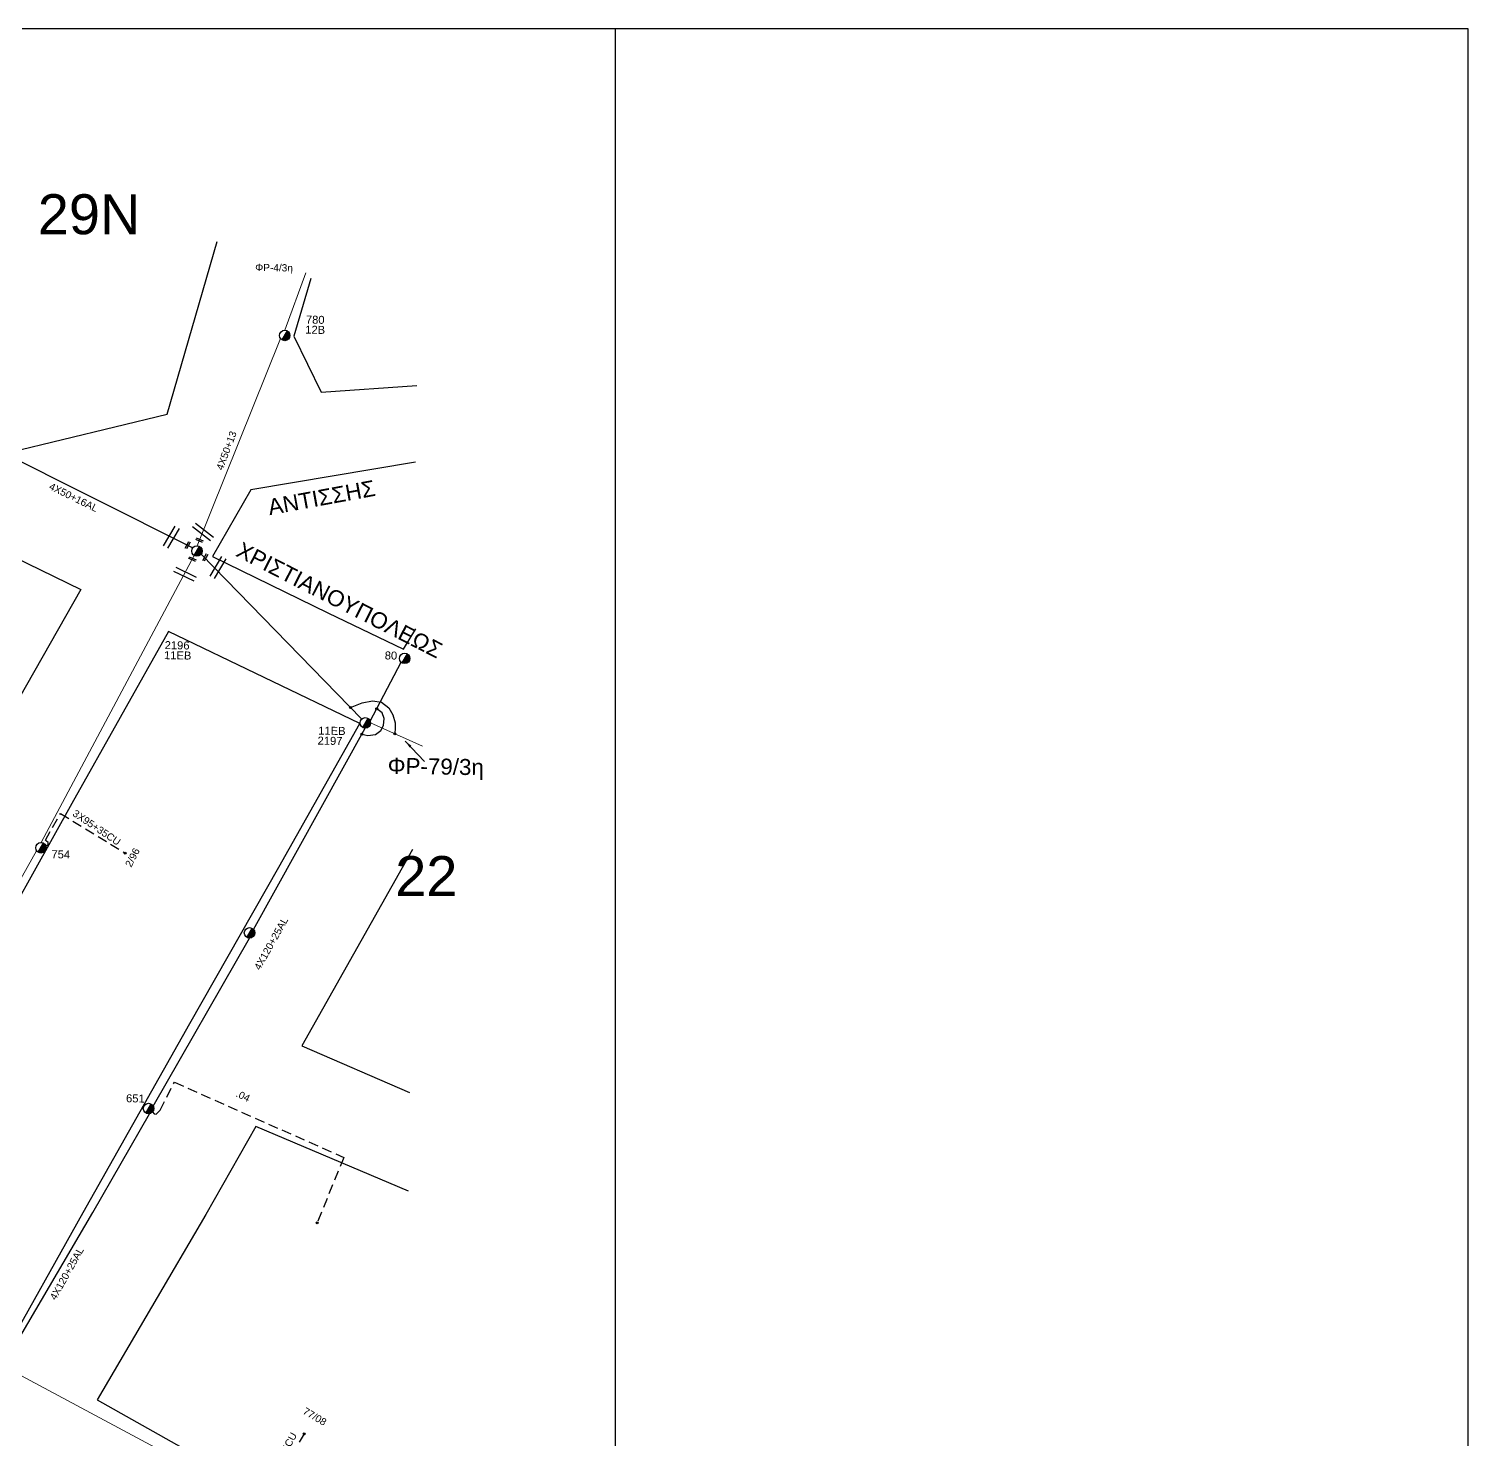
# Model space of a CAD drawing. Header units: millimetres. Extents: x 2875 to 4053, y 1200 to 1741.
# Drawn here: x 3866.3 to 4052.7, y 1558.4 to 1741.1 of the extents above; entities that cross this region are included whole.
import ezdxf

# ---------------------------------------------------------------- set-up
doc = ezdxf.new("R2010")
doc.units = ezdxf.units.MM
doc.linetypes.add('DASHED', pattern=[19.05, 12.7, -6.35])
doc.layers.add('Άγνωστα', color=7, linetype='Continuous', lineweight=5)
for name, color, linetype in [('Γέφυρες Εναέριου Δικτύου', 7, 'Continuous'), ('Γυμνά εναέρια ΧΤ και ΦΟΠ (3Φ)   4x50+16AL', 7, 'Continuous'), ('Επιγραφές - Σχήματα', 7, 'Continuous'), ('Καλώδια ΧΤ   3x95+35 CU', 7, 'DASHED'), ('Μηχανική τομή', 7, 'Continuous'), ('ΠΙΝΑΚΙΔΑ', 7, 'Continuous'), ('Στύλος ΦΜ', 7, 'Continuous'), ('Στύλος ΦΜ @ 1', 7, 'Continuous'), ('Συνδέσεις', 7, 'Continuous'), ('Συνεστραμμένα ΧΤ   4x120+25 AL', 7, 'SYN_LINE'), ('Τομή', 7, 'Continuous'), ('Υπόβαθρο ΔΕΗ', 7, 'Continuous'), ('Υπόγεια Καλώδια Δικτύου ΧΤ   .04', 7, 'DASHED')]:
    doc.layers.add(name, color=color, linetype=linetype)
doc.styles.add('arial', font='ARIAL.TTF')
doc.styles.get("Standard").update_dxf_attribs({"font": 'ARIAL.TTF'})
doc.linetypes.add('SYN_LINE', pattern='A,0.5,-0.0001,["/\\/\\/\\/",Standard,S=0.1,R=0,X=0,Y=-0.05],-0.25', length=0.7501)
doc.dimstyles.new('ISO-25', dxfattribs={"dimtxt": 2.5, "dimasz": 1, "dimexe": 1.25, "dimexo": 0.625, "dimtad": 1, "dimtxsty": 'Standard', "dimcen": 2.5, "dimadec": 0, "dimazin": 0, "dimtfac": 1, "dimtmove": 0, "dimatfit": 3, "dimfxl": 1.25, "dimarcsym": 0})

# ---------------------------------------------------------------- blocks, each defined once
blk = doc.blocks.new('_ΣΥΝΔΕΣΗ')
at = {"layer": 'Συνδέσεις', "linetype": 'SYN_LINE', "ltscale": 40}
blk.add_hatch(color=256, dxfattribs=at).paths.add_polyline_path([(0.5, -0.01, 1), (-0.5, -0.01, 1)])
at = {"layer": 'Συνδέσεις'}
blk.add_circle((0, -0.01), 0.5, dxfattribs=at)
blk = doc.blocks.new('ΥΠΑΡΧΩΝ ΤΣΙΜΕΝΤΕΝΙΟΣ ΣΤΥΛΟΣ')
at = {"layer": 'Στύλος ΦΜ'}
blk.add_hatch(color=256, dxfattribs=at).paths.add_polyline_path([(-1.29, -2.28, 0.574793), (2.62, 0, 0.268822), (1.3, 2.27)])
blk.add_line((-1.29, -2.28), (1.3, 2.27), dxfattribs=at)
blk.add_circle((0, 0), 2.62, dxfattribs=at)
at = {"layer": 'Στύλος ΦΜ', "flags": 4}
for tag, p in [('ΑΡΙΘΜΟΣ', (-4.68, 8.05)), ('ΤΥΠΟΣ', (-4.91, 3.03))]:
    blk.add_attdef(tag, p, '', height=4, dxfattribs=at)
blk = doc.blocks.new('ΤΟΜΗ')
at = {"layer": 'Τομή', "ltscale": 40}
for p, q in [((-5.68, 0), (5.68, 0)), ((5.68, -2.33), (-5.68, -2.33))]:
    blk.add_line(p, q, dxfattribs=at)
blk = doc.blocks.new('ΜΗΧΑΝΙΚΗ ΤΟΜΗ')
at = {"layer": 'Μηχανική τομή', "ltscale": 40}
for p, q in [((-1.89, 0.78), (1.89, 0.78)), ((1.89, 0), (-1.89, 0))]:
    blk.add_line(p, q, dxfattribs=at)

msp = doc.modelspace()

# ---------------------------------------------------------------- linework, layer by layer
at = {"layer": 'Άγνωστα', "color": 30}
for points in [[(3899.431, 1702.074), (3902.128, 1709.51)], [(3898.875, 1700.992), (3888.058, 1674.154)]]:
    msp.add_lwpolyline(points, dxfattribs=at)
at = {"layer": 'Άγνωστα', "color": 27}
for points in [[(3887.702, 1672.892), (3867.863, 1635.72)], [(3867.289, 1634.662), (3853.352, 1609.841)]]:
    msp.add_lwpolyline(points, dxfattribs=at)
at = {"layer": 'Άγνωστα', "color": 2}
for points in [[(3888.581, 1673.059), (3909.38, 1651.706)], [(3910.531, 1651.209), (3917.255, 1648.222)]]:
    msp.add_lwpolyline(points, dxfattribs=at)
at = {"layer": 'Άγνωστα', "color": 85, "ltscale": 0.1}
msp.add_lwpolyline([(3863.481, 1567.65), (3901.874, 1547.054), (3914.852, 1536.719)], dxfattribs=at)
at = {"layer": 'Γέφυρες Εναέριου Δικτύου'}
for points in [[(3907.926, 1653.199), (3909.439, 1653.833), (3910.775, 1654.078), (3911.956, 1653.901), (3912.896, 1653.164), (3913.435, 1652.258), (3913.695, 1651.235), (3913.73, 1650.598), (3913.676, 1649.812)], [(3909.405, 1649.756), (3910.196, 1649.594), (3911.165, 1649.721), (3911.853, 1650.244), (3912.191, 1650.891), (3912.285, 1651.79), (3912.028, 1652.523), (3911.324, 1653.033)]]:
    msp.add_lwpolyline(points, dxfattribs=at)
at = {"layer": 'Γυμνά εναέρια ΧΤ και ΦΟΠ (3Φ)   4x50+16AL', "color": 133}
msp.add_lwpolyline([(3861.941, 1686.701), (3887.511, 1673.892)], dxfattribs=at)
at = {"layer": 'Καλώδια ΧΤ   3x95+35 CU', "color": 27, "ltscale": 0.1}
msp.add_lwpolyline([(3868.537, 1635.312), (3868.767, 1635.458), (3868.776, 1635.739), (3868.547, 1635.897), (3868.423, 1636.021), (3870.371, 1639.486), (3878.761, 1634.345)], dxfattribs=at)
at = {"layer": 'Καλώδια ΧΤ   3x95+35 CU', "color": 85, "ltscale": 0.1}
msp.add_lwpolyline([(3901.931, 1559.126), (3896.75, 1550.476), (3900.374, 1548.349), (3900.971, 1548.929), (3901.551, 1548.964), (3901.696, 1548.606), (3901.714, 1548.569), (3901.681, 1548.335)], dxfattribs=at)
at = {"layer": 'ΠΙΝΑΚΙΔΑ'}
msp.add_lwpolyline([(2883.045, 1200.853), (3942.226, 1200.46), (3942.226, 1741.119), (2883.045, 1741.119)], close=True, dxfattribs=at)
at = {"layer": 'ΠΙΝΑΚΙΔΑ', "ltscale": 10}
msp.add_lwpolyline([(3921.474, 1200.619), (4052.663, 1200.44), (4052.663, 1741.119), (3921.502, 1741.119)], dxfattribs=at)
at = {"layer": 'Συνεστραμμένα ΧΤ   4x120+25 AL', "color": 85, "ltscale": 10}
for points in [[(3910.495, 1651.44), (3914.474, 1659.086)], [(3895.371, 1624.464), (3909.842, 1650.542)], [(3882.393, 1601.561), (3894.85, 1623.339)], [(3863.342, 1568.637), (3874.58, 1587.817), (3881.908, 1600.598)]]:
    msp.add_lwpolyline(points, dxfattribs=at)
at = {"layer": 'Υπόβαθρο ΔΕΗ'}
for points in [[(3856.363, 1713.57), (3851.049, 1695.954), (3863.883, 1686.261), (3884.172, 1691.188), (3890.672, 1713.556)], [(3902.792, 1708.779), (3900.587, 1701.314), (3904.12, 1694.062), (3916.528, 1694.909)], [(3916.365, 1684.974), (3895.013, 1681.419), (3890.046, 1672.757), (3904.996, 1665.46), (3914.775, 1660.786), (3916.399, 1663.392)], [(3835.395, 1665.179), (3850.543, 1669.797), (3862.569, 1673.593), (3873.035, 1668.496), (3861.97, 1649.106), (3847.062, 1622.009), (3828.233, 1588.334), (3819.218, 1593.837), (3802.144, 1603.639), (3810.301, 1618.642), (3819.665, 1635.731), (3835.395, 1665.179)], [(3915.957, 1634.817), (3901.645, 1609.375), (3915.555, 1603.349)]]:
    msp.add_lwpolyline(points, dxfattribs=at)
at = {"layer": 'Υπόβαθρο ΔΕΗ', "ltscale": 0.1}
for points in [[(3873.302, 1587.809), (3887.107, 1612.268), (3898.653, 1632.524), (3909.135, 1651.13), (3884.352, 1663.074), (3871.838, 1640.79), (3859.502, 1618.657), (3850.405, 1602.5), (3842.595, 1588.337), (3839.188, 1582.36), (3862.724, 1568.872), (3873.302, 1587.809)], [(3915.462, 1590.577), (3895.687, 1598.947), (3889.198, 1587.525), (3875.116, 1563.558), (3914.527, 1541.349)]]:
    msp.add_lwpolyline(points, dxfattribs=at)
at = {"layer": 'Υπόγεια Καλώδια Δικτύου ΧΤ   .04', "color": 85, "ltscale": 0.1}
msp.add_lwpolyline([(3882.302, 1600.828), (3882.49, 1600.569), (3882.75, 1600.537), (3883.27, 1601.061), (3885.138, 1604.699), (3907.052, 1594.918), (3903.622, 1586.467)], dxfattribs=at)

# ---------------------------------------------------------------- block references
at = {"layer": 'Καλώδια ΧΤ   3x95+35 CU', "xscale": 0.2590415103700448, "yscale": 0.2590415103700448, "zscale": 0.2590415103700448, "rotation": 359.0199368875902}
msp.add_blockref('_ΣΥΝΔΕΣΗ', (3901.931, 1559.126), dxfattribs=at)
at = {"layer": 'Μηχανική τομή'}
for p, xscale, yscale, zscale, rotation in [((3886.76, 1674.273), 0.2590415103701924, 0.2590415103701924, 0.2590415103701924, 242.1537670186661), ((3888.415, 1674.979), 0.2590415103702456, 0.2590415103702456, 0.2590415103702456, 156.3699767297186), ((3887.497, 1672.52), 0.2590415103702456, 0.2590415103702456, 0.2590415103702456, 156.3699767297186), ((3889.037, 1672.704), 0.2590415103701924, 0.2590415103701924, 0.2590415103701924, 242.1537670186661)]:
    msp.add_blockref('ΜΗΧΑΝΙΚΗ ΤΟΜΗ', p, dxfattribs=dict(at, xscale=xscale, yscale=yscale, zscale=zscale, rotation=rotation))
at = {"layer": 'Στύλος ΦΜ @ 1', "ltscale": 40}
ref = msp.add_blockref('ΥΠΑΡΧΩΝ ΤΣΙΜΕΝΤΕΝΙΟΣ ΣΤΥΛΟΣ', (3899.419, 1701.396), dxfattribs=dict(at, xscale=0.2590415103700448, yscale=0.2590415103700448, zscale=0.2590415103700448, rotation=359.0199368875902))
ref.add_attrib('ΤΥΠΟΣ', '12B', (3902.067, 1701.638), dxfattribs={"layer": 'Στύλος ΦΜ', "height": 1.0362, "rotation": 359.01994, "flags": 4})
ref.add_attrib('ΑΡΙΘΜΟΣ', '780', (3902.15, 1702.939), dxfattribs={"layer": 'Στύλος ΦΜ', "height": 1.0362, "rotation": 359.01994, "flags": 4})
ref = msp.add_blockref('ΥΠΑΡΧΩΝ ΤΣΙΜΕΝΤΕΝΙΟΣ ΣΤΥΛΟΣ', (3888.046, 1673.476), dxfattribs=dict(at, xscale=0.2590415103700448, yscale=0.2590415103700448, zscale=0.2590415103700448, rotation=359.0199368875902))
ref.add_attrib('ΤΥΠΟΣ', '11EB', (3883.78, 1659.477), dxfattribs={"layer": 'Στύλος ΦΜ', "height": 1.0362, "rotation": 359.01994, "flags": 4})
ref.add_attrib('ΑΡΙΘΜΟΣ', '2196', (3883.864, 1660.778), dxfattribs={"layer": 'Στύλος ΦΜ', "height": 1.0362, "rotation": 359.01994, "flags": 4})
ref = msp.add_blockref('ΥΠΑΡΧΩΝ ΤΣΙΜΕΝΤΕΝΙΟΣ ΣΤΥΛΟΣ', (3914.949, 1659.57), dxfattribs=dict(at, xscale=0.2590415103700448, yscale=0.2590415103700448, zscale=0.2590415103700448, rotation=359.0199368875902))
ref.add_attrib('ΤΥΠΟΣ', '80', (3912.361, 1659.439), dxfattribs={"layer": 'Στύλος ΦΜ', "height": 1.0362, "rotation": 359.01994, "flags": 4})
ref = msp.add_blockref('ΥΠΑΡΧΩΝ ΤΣΙΜΕΝΤΕΝΙΟΣ ΣΤΥΛΟΣ', (3909.853, 1651.22), dxfattribs=dict(at, xscale=0.2590415103700448, yscale=0.2590415103700448, zscale=0.2590415103700448, rotation=359.0199368875902))
ref.add_attrib('ΤΥΠΟΣ', '2197', (3903.664, 1648.406), dxfattribs={"layer": 'Στύλος ΦΜ', "height": 1.0362, "rotation": 359.01994, "flags": 4})
ref.add_attrib('ΑΡΙΘΜΟΣ', '11EB', (3903.748, 1649.707), dxfattribs={"layer": 'Στύλος ΦΜ', "height": 1.0362, "rotation": 359.01994, "flags": 4})
ref = msp.add_blockref('ΥΠΑΡΧΩΝ ΤΣΙΜΕΝΤΕΝΙΟΣ ΣΤΥΛΟΣ', (3867.851, 1635.042), dxfattribs=dict(at, xscale=0.2590415103700448, yscale=0.2590415103700448, zscale=0.2590415103700448, rotation=359.0199368875902))
ref.add_attrib('ΤΥΠΟΣ', '754', (3869.204, 1633.693), dxfattribs={"layer": 'Στύλος ΦΜ', "height": 1.0362, "rotation": 359.01994, "flags": 4})
at = {"layer": 'Στύλος ΦΜ @ 1', "ltscale": 40, "xscale": 0.2590415103700448, "yscale": 0.2590415103700448, "zscale": 0.2590415103700448, "rotation": 359.0199368875902}
msp.add_blockref('ΥΠΑΡΧΩΝ ΤΣΙΜΕΝΤΕΝΙΟΣ ΣΤΥΛΟΣ', (3894.862, 1624.016), dxfattribs=at)
at = {"layer": 'Στύλος ΦΜ @ 1', "ltscale": 40}
ref = msp.add_blockref('ΥΠΑΡΧΩΝ ΤΣΙΜΕΝΤΕΝΙΟΣ ΣΤΥΛΟΣ', (3881.784, 1601.264), dxfattribs=dict(at, xscale=0.2590415103700448, yscale=0.2590415103700448, zscale=0.2590415103700448, rotation=359.0199368875902))
ref.add_attrib('ΤΥΠΟΣ', '651', (3878.86, 1602.083), dxfattribs={"layer": 'Στύλος ΦΜ', "height": 1.0362, "rotation": 359.01994, "flags": 4})
at = {"layer": 'Συνδέσεις', "xscale": 0.2590415103700448, "yscale": 0.2590415103700448, "zscale": 0.2590415103700448, "rotation": 359.0199368875902}
for p in [(3907.927, 1653.202), (3911.325, 1653.036), (3909.406, 1649.758), (3913.676, 1649.815), (3878.762, 1634.348), (3903.623, 1586.469)]:
    msp.add_blockref('_ΣΥΝΔΕΣΗ', p, dxfattribs=at)
at = {"layer": 'Τομή'}
for p, xscale, yscale, zscale, rotation in [((3884.482, 1675.427), 0.2590415103699905, 0.2590415103699905, 0.2590415103699905, 58.91053669183056), ((3889.018, 1676.175), 0.2590415103700082, 0.2590415103700082, 0.2590415103700082, 321.901040399179), ((3890.523, 1671.5), 0.2590415103699905, 0.2590415103699905, 0.2590415103699905, 58.91053669183056), ((3886.633, 1670.739), 0.2590415103700094, 0.2590415103700094, 0.2590415103700094, 334.0255478847461)]:
    msp.add_blockref('ΤΟΜΗ', p, dxfattribs=dict(at, xscale=xscale, yscale=yscale, zscale=zscale, rotation=rotation))

# ---------------------------------------------------------------- texts
at = {"layer": 'Άγνωστα', "color": 7, "insert": (3891.87, 1686.486), "char_height": 0.9325, "width": 14.4278, "attachment_point": 5, "rotation": 69.52809}
msp.add_mtext('4X50+13', dxfattribs=at)
at = {"layer": 'Γυμνά εναέρια ΧΤ και ΦΟΠ (3Φ)   4x50+16AL', "color": 7, "insert": (3869.21, 1682.367), "char_height": 0.9325, "width": 87.23055, "attachment_point": 1, "rotation": 333.77682}
msp.add_mtext('4X50+16AL', dxfattribs=at)
at = {"layer": 'Επιγραφές - Σχήματα', "attachment_point": 1}
for s, insert, char_height, width, rotation in [('ΦΡ-4/3η', (3895.603, 1710.689), 0.9325, 8.8687, 359.01994), ('ΑΝΤΙΣΣΗΣ', (3897.084, 1680.154), 2.0723, 15.54428, 10.41141), ('ΧΡΙΣΤΙΑΝΟΥΠΟΛΕΩΣ', (3893.906, 1674.739), 2.07233, 15.54428, 332.90909), ('ΦΡ-79/3η', (3912.773, 1646.716), 2.0723, 8.8687, 359.01994), ('\\pt0.93255;77/08', (3902.149, 1562.606), 0.93255, 3.66915, 329.21973)]:
    msp.add_mtext(s, dxfattribs=dict(at, insert=insert, char_height=char_height, width=width, rotation=rotation))
at = {"layer": 'Επιγραφές - Σχήματα', "ltscale": 40, "insert": (3878.704, 1632.865), "char_height": 0.93255, "width": 48.72343, "attachment_point": 1, "rotation": 62.77456, "style": 'arial'}
msp.add_mtext('{\\fArial|b0|i0|c161|p34;2/96}', dxfattribs=at)
at = {"layer": 'Καλώδια ΧΤ   3x95+35 CU', "color": 7, "char_height": 0.9325, "width": 87.23055, "attachment_point": 1}
for insert, rotation in [((3872.369, 1640.036), 326.02089), ((3896.823, 1553.158), 61.55857)]:
    msp.add_mtext('3X95+35CU', dxfattribs=dict(at, insert=insert, rotation=rotation))
at = {"layer": 'ΠΙΝΑΚΙΔΑ', "char_height": 5.1808, "width": 22.35105, "attachment_point": 1, "rotation": 0}
for s, insert in [('29N', (3867.444, 1719.689)), ('22', (3913.726, 1633.965))]:
    msp.add_mtext(s, dxfattribs=dict(at, insert=insert))
at = {"layer": 'Συνεστραμμένα ΧΤ   4x120+25 AL', "color": 7, "char_height": 0.9325, "width": 87.23055, "attachment_point": 1, "rotation": 60.80112}
for insert in [(3895.394, 1619.562), (3868.936, 1576.824)]:
    msp.add_mtext('4X120+25AL', dxfattribs=dict(at, insert=insert))
at = {"layer": 'Υπόγεια Καλώδια Δικτύου ΧΤ   .04', "color": 7, "insert": (3893.41, 1603.71), "char_height": 0.9325, "width": 87.23055, "attachment_point": 1, "rotation": 334.52088}
msp.add_mtext('.04', dxfattribs=at)

# ---------------------------------------------------------------- leaders
at = {"layer": 'Επιγραφές - Σχήματα', "ltscale": 40}
msp.add_leader([(3915.013, 1648.871), (3917.517, 1646.228)], dimstyle='ISO-25', override={"dimasz": 1, "dimtad": 0}, dxfattribs=at)

doc.saveas('drawing.dxf')
